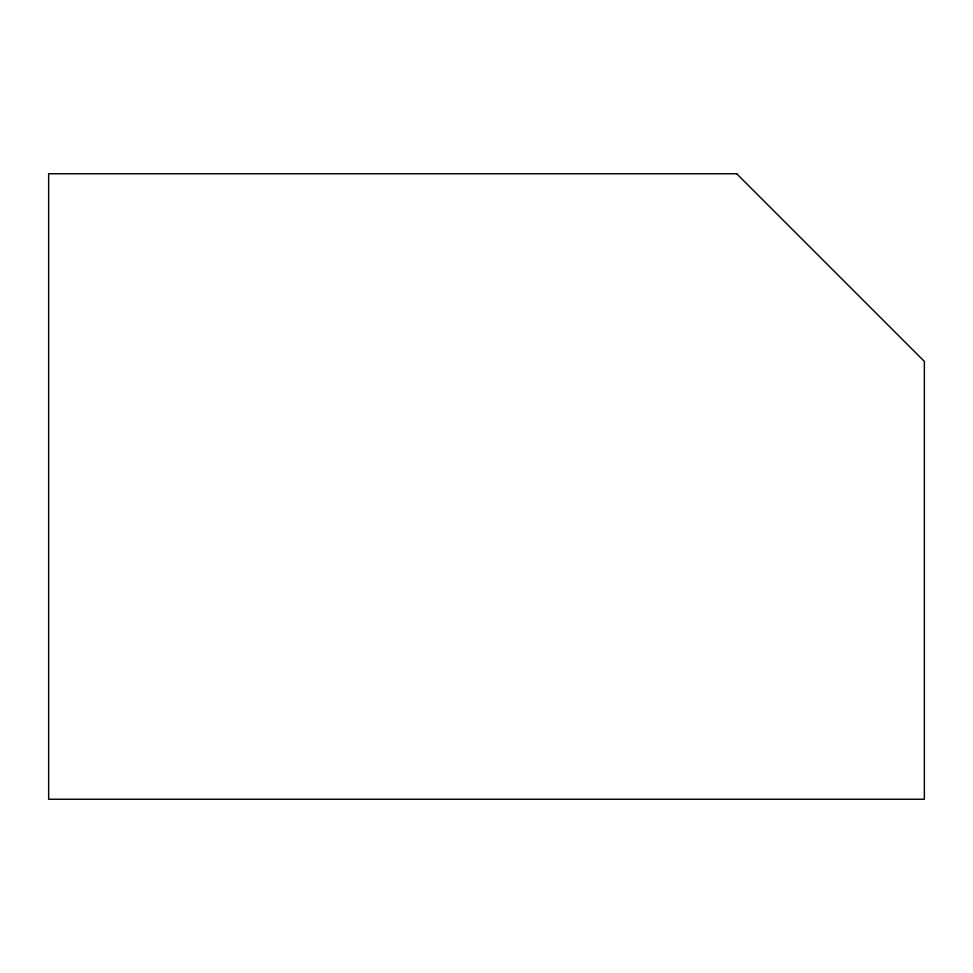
<?xml version="1.0" encoding="UTF-8"?>
<svg xmlns="http://www.w3.org/2000/svg" width="973" height="973" viewBox="0 0 973 973"><rect width="100%" height="100%" fill="white"/><g stroke="black" fill="none" stroke-linecap="round" stroke-linejoin="round"><path stroke-width="1.46" d="M736.695 173.753L48.65 173.753L48.65 799.247L924.35 799.247L924.35 361.397L736.695 173.753"/></g></svg>
